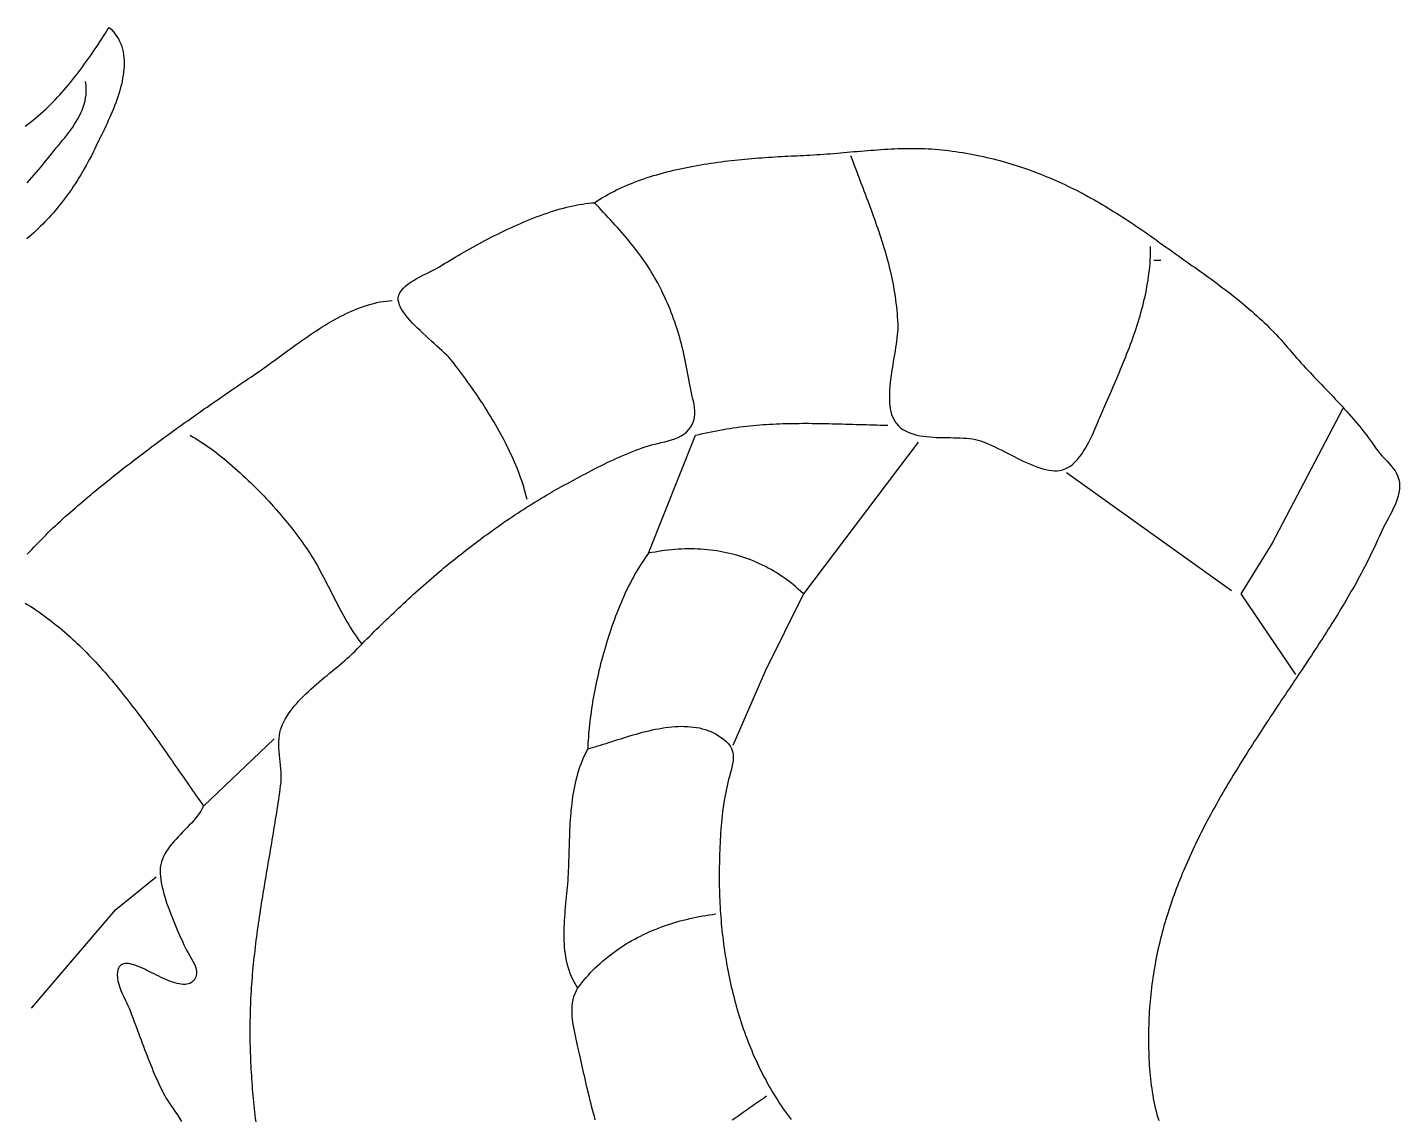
# Model space of a CAD drawing. Header units: millimetres. Extents: x 38 to 1443, y 33 to 1224.
# Drawn here: x 569.3 to 976.4, y 391.2 to 715.2 of the extents above; entities that cross this region are included whole.
import ezdxf

# ---------------------------------------------------------------- set-up
doc = ezdxf.new("R2010")
doc.units = ezdxf.units.MM
doc.layers.add('0_0_0', color=3, linetype='Continuous')

msp = doc.modelspace()

# ---------------------------------------------------------------- linework, layer by layer
at = {"layer": '0_0_0'}
for points in [[(568.58, 685.89), (569.39, 686.49), (570.19, 687.1), (570.97, 687.72), (571.74, 688.36), (572.5, 689), (573.25, 689.65), (573.99, 690.31), (574.71, 690.98), (575.43, 691.66), (576.13, 692.35), (576.83, 693.05), (577.51, 693.75), (578.19, 694.47), (578.85, 695.19), (579.51, 695.92), (580.16, 696.65), (580.8, 697.4), (581.43, 698.15), (582.06, 698.91), (582.68, 699.67), (583.29, 700.44), (583.89, 701.22), (584.49, 702), (585.09, 702.79), (585.68, 703.59), (586.26, 704.39), (586.84, 705.2), (587.41, 706.01), (587.98, 706.82), (588.55, 707.64), (589.11, 708.47), (589.67, 709.3), (590.23, 710.13), (590.78, 710.97), (591.33, 711.81), (591.88, 712.65), (592.43, 713.5), (592.98, 714.35), (593.52, 715.2), (594.19, 714.58), (594.79, 713.92), (595.33, 713.25), (595.82, 712.55), (596.25, 711.83), (596.63, 711.09), (596.96, 710.33), (597.24, 709.55), (597.47, 708.75), (597.65, 707.94), (597.79, 707.12), (597.89, 706.28), (597.95, 705.42), (597.96, 704.56), (597.94, 703.68), (597.89, 702.8), (597.8, 701.91), (597.68, 701.01), (597.53, 700.11), (597.35, 699.2), (597.15, 698.29), (596.92, 697.38), (596.66, 696.47), (596.39, 695.55), (596.1, 694.64), (595.79, 693.73), (595.46, 692.83), (595.12, 691.93), (594.77, 691.04), (594.41, 690.15), (594.04, 689.27), (593.66, 688.41), (593.28, 687.55), (592.89, 686.71), (592.51, 685.88), (592.12, 685.06), (591.73, 684.26), (591.35, 683.48), (590.98, 682.71), (590.61, 681.97), (590.26, 681.24), (589.91, 680.54), (589.58, 679.86), (589.26, 679.2), (588.76, 678.17), (588.25, 677.16), (587.73, 676.16), (587.21, 675.19), (586.69, 674.23), (586.16, 673.28), (585.63, 672.36), (585.09, 671.45), (584.54, 670.55), (583.99, 669.68), (583.44, 668.81), (582.88, 667.97), (582.31, 667.13), (581.74, 666.32), (581.16, 665.51), (580.58, 664.72), (579.99, 663.94), (579.4, 663.18), (578.8, 662.43), (578.2, 661.69), (577.59, 660.97), (576.97, 660.25), (576.35, 659.55), (575.72, 658.86), (575.09, 658.18), (574.45, 657.51), (573.81, 656.85), (573.16, 656.2), (572.5, 655.56), (571.84, 654.93), (571.17, 654.31), (570.5, 653.69), (569.82, 653.09), (569.13, 652.49)], [(569.18, 669.15), (569.87, 669.9), (570.56, 670.67), (571.25, 671.45), (571.94, 672.24), (572.63, 673.04), (573.31, 673.85), (573.99, 674.67), (574.67, 675.5), (575.35, 676.35), (576.03, 677.2), (576.63, 677.95), (577.23, 678.69), (577.85, 679.44), (578.47, 680.2), (579.1, 680.96), (579.72, 681.72), (580.34, 682.49), (580.95, 683.27), (581.55, 684.05), (582.14, 684.85), (582.7, 685.65), (583.25, 686.46), (583.76, 687.28), (584.25, 688.12), (584.71, 688.96), (585.13, 689.82), (585.5, 690.69), (585.84, 691.57), (586.13, 692.47), (586.36, 693.38), (586.55, 694.31), (586.67, 695.25), (586.74, 696.21), (586.74, 697.19), (586.67, 698.19), (586.52, 699.2)], [(637.11, 390.56), (636.99, 391.54), (636.87, 392.52), (636.76, 393.5), (636.65, 394.48), (636.55, 395.46), (636.45, 396.44), (636.36, 397.41), (636.27, 398.39), (636.18, 399.37), (636.1, 400.34), (636.02, 401.31), (635.95, 402.29), (635.88, 403.26), (635.81, 404.23), (635.75, 405.2), (635.7, 406.17), (635.65, 407.14), (635.6, 408.11), (635.56, 409.07), (635.52, 410.04), (635.49, 411), (635.46, 411.96), (635.43, 412.92), (635.41, 413.88), (635.4, 414.84), (635.39, 415.79), (635.38, 416.75), (635.38, 417.7), (635.38, 418.65), (635.39, 419.6), (635.4, 420.55), (635.42, 421.5), (635.44, 422.44), (635.46, 423.38), (635.49, 424.33), (635.52, 425.26), (635.56, 426.2), (635.61, 427.22), (635.66, 428.24), (635.72, 429.26), (635.79, 430.28), (635.86, 431.3), (635.93, 432.31), (636.01, 433.33), (636.1, 434.34), (636.19, 435.35), (636.28, 436.36), (636.38, 437.37), (636.48, 438.38), (636.59, 439.38), (636.7, 440.39), (636.82, 441.39), (636.94, 442.4), (637.06, 443.4), (637.19, 444.4), (637.32, 445.4), (637.45, 446.4), (637.58, 447.4), (637.72, 448.4), (637.87, 449.39), (638.01, 450.39), (638.16, 451.39), (638.31, 452.38), (638.46, 453.38), (638.61, 454.37), (638.77, 455.37), (638.93, 456.36), (639.08, 457.35), (639.25, 458.35), (639.41, 459.34), (639.57, 460.33), (639.74, 461.32), (639.9, 462.32), (640.07, 463.31), (640.24, 464.3), (640.41, 465.29), (640.57, 466.28), (640.74, 467.27), (640.91, 468.27), (641.08, 469.26), (641.25, 470.25), (641.42, 471.24), (641.59, 472.24), (641.76, 473.23), (641.93, 474.22), (642.09, 475.22), (642.26, 476.21), (642.42, 477.21), (642.59, 478.2), (642.75, 479.2), (642.91, 480.19), (643.07, 481.19), (643.23, 482.19), (643.38, 483.19), (643.54, 484.19), (643.69, 485.19), (643.84, 486.19), (643.98, 487.19), (644.13, 488.19), (644.27, 489.2), (644.41, 490.2), (644.52, 491.22), (644.57, 492.24), (644.57, 493.26), (644.53, 494.28), (644.47, 495.3), (644.38, 496.32), (644.27, 497.33), (644.17, 498.34), (644.06, 499.35), (643.97, 500.35), (643.91, 501.34), (643.87, 502.32), (643.87, 503.29), (643.92, 504.25), (644.03, 505.2), (644.18, 506.01), (644.39, 506.82), (644.65, 507.62), (644.97, 508.41), (645.33, 509.2), (645.75, 509.99), (646.21, 510.76), (646.71, 511.54), (647.25, 512.3), (647.82, 513.06), (648.43, 513.82), (649.07, 514.56), (649.74, 515.3), (650.44, 516.04), (651.15, 516.76), (651.89, 517.48), (652.64, 518.2), (653.41, 518.9), (654.19, 519.6), (654.98, 520.29), (655.77, 520.97), (656.57, 521.65), (657.36, 522.32), (658.16, 522.97), (658.95, 523.63), (659.73, 524.27), (660.5, 524.9), (661.25, 525.53), (661.99, 526.14), (662.72, 526.75), (663.41, 527.35), (664.09, 527.94), (664.74, 528.52), (665.35, 529.09), (665.94, 529.65), (666.48, 530.2), (667.19, 530.93), (667.89, 531.65), (668.6, 532.38), (669.31, 533.1), (670.02, 533.81), (670.73, 534.53), (671.44, 535.24), (672.16, 535.96), (672.88, 536.67), (673.6, 537.37), (674.32, 538.08), (675.04, 538.78), (675.76, 539.48), (676.49, 540.18), (677.22, 540.88), (677.95, 541.57), (678.68, 542.27), (679.41, 542.96), (680.15, 543.64), (680.88, 544.33), (681.62, 545.01), (682.36, 545.69), (683.11, 546.37), (683.85, 547.05), (684.6, 547.72), (685.35, 548.39), (686.1, 549.06), (686.86, 549.72), (687.61, 550.38), (688.37, 551.04), (689.13, 551.7), (689.89, 552.36), (690.66, 553.01), (691.42, 553.66), (692.19, 554.3), (692.97, 554.94), (693.74, 555.58), (694.52, 556.22), (695.3, 556.86), (696.08, 557.49), (696.86, 558.12), (697.65, 558.74), (698.43, 559.36), (699.22, 559.98), (700.02, 560.6), (700.81, 561.21), (701.61, 561.82), (702.41, 562.43), (703.22, 563.03), (704.02, 563.63), (704.83, 564.23), (705.64, 564.82), (706.46, 565.41), (707.27, 566), (708.09, 566.58), (708.92, 567.16), (709.74, 567.74), (710.57, 568.31), (711.4, 568.88), (712.23, 569.44), (713.07, 570), (713.91, 570.56), (714.75, 571.12), (715.59, 571.67), (716.44, 572.22), (717.29, 572.76), (718.15, 573.3), (719, 573.83), (719.86, 574.37), (720.73, 574.89), (721.59, 575.42), (722.46, 575.94), (723.33, 576.45), (724.21, 576.97), (725.09, 577.48), (725.97, 577.98), (726.85, 578.48), (727.74, 578.98), (728.63, 579.47), (729.52, 579.95), (730.39, 580.43), (731.27, 580.9), (732.15, 581.38), (733.04, 581.86), (733.94, 582.33), (734.84, 582.81), (735.75, 583.29), (736.66, 583.77), (737.57, 584.24), (738.49, 584.71), (739.42, 585.17), (740.35, 585.63), (741.28, 586.09), (742.21, 586.53), (743.15, 586.97), (744.09, 587.41), (745.03, 587.83), (745.97, 588.24), (746.91, 588.64), (747.86, 589.03), (748.8, 589.41), (749.75, 589.77), (750.69, 590.12), (751.64, 590.45), (752.58, 590.77), (753.52, 591.07), (754.42, 591.33), (755.37, 591.57), (756.35, 591.8), (757.35, 592.04), (758.37, 592.28), (759.38, 592.55), (760.39, 592.85), (761.36, 593.19), (762.31, 593.59), (763.2, 594.04), (764.04, 594.57), (764.81, 595.18), (765.5, 595.89), (766.09, 596.7), (766.6, 597.63), (766.95, 598.58), (767.17, 599.53), (767.28, 600.49), (767.29, 601.45), (767.21, 602.42), (767.07, 603.39), (766.88, 604.36), (766.65, 605.34), (766.42, 606.31), (766.18, 607.27), (765.96, 608.24), (765.78, 609.2), (765.61, 610.27), (765.42, 611.33), (765.24, 612.38), (765.05, 613.41), (764.86, 614.43), (764.66, 615.44), (764.45, 616.43), (764.24, 617.42), (764.02, 618.4), (763.8, 619.37), (763.56, 620.33), (763.32, 621.29), (763.07, 622.24), (762.81, 623.18), (762.54, 624.12), (762.26, 625.06), (761.96, 625.99), (761.66, 626.92), (761.34, 627.85), (761.01, 628.78), (760.67, 629.71), (760.31, 630.64), (759.94, 631.58), (759.55, 632.51), (759.15, 633.45), (758.73, 634.39), (758.29, 635.34), (757.84, 636.3), (757.37, 637.26), (756.88, 638.23), (756.37, 639.2), (755.84, 640.19), (755.37, 641.04), (754.88, 641.88), (754.37, 642.73), (753.84, 643.57), (753.3, 644.42), (752.73, 645.25), (752.15, 646.09), (751.56, 646.93), (750.96, 647.76), (750.34, 648.58), (749.71, 649.4), (749.07, 650.22), (748.42, 651.04), (747.76, 651.85), (747.1, 652.65), (746.42, 653.45), (745.75, 654.24), (745.06, 655.03), (744.38, 655.81), (743.69, 656.58), (743, 657.35), (742.31, 658.11), (741.61, 658.86), (740.92, 659.61), (740.24, 660.34), (739.55, 661.07), (738.87, 661.79), (738.19, 662.5), (737.52, 663.2), (738.3, 663.72), (739.09, 664.22), (739.89, 664.72), (740.71, 665.19), (741.53, 665.66), (742.37, 666.11), (743.22, 666.55), (744.07, 666.98), (744.94, 667.4), (745.82, 667.8), (746.7, 668.2), (747.6, 668.58), (748.51, 668.95), (749.42, 669.31), (750.34, 669.65), (751.27, 669.99), (752.21, 670.32), (753.15, 670.64), (754.1, 670.94), (755.06, 671.24), (756.02, 671.52), (756.99, 671.8), (757.97, 672.07), (758.95, 672.33), (759.93, 672.57), (760.92, 672.81), (761.91, 673.05), (762.91, 673.27), (763.91, 673.48), (764.92, 673.69), (765.92, 673.89), (766.93, 674.08), (767.95, 674.26), (768.96, 674.44), (769.97, 674.61), (770.99, 674.77), (772.01, 674.92), (773.03, 675.07), (774.04, 675.21), (775.06, 675.35), (776.08, 675.48), (777.1, 675.6), (778.11, 675.72), (779.13, 675.83), (780.14, 675.94), (781.15, 676.04), (782.16, 676.14), (783.17, 676.23), (784.17, 676.32), (785.17, 676.4), (786.16, 676.48), (787.15, 676.55), (788.14, 676.62), (789.12, 676.69), (790.1, 676.75), (791.07, 676.81), (792.04, 676.87), (793, 676.93), (793.95, 676.98), (794.9, 677.03), (795.84, 677.07), (796.77, 677.12), (797.7, 677.16), (798.62, 677.2), (799.52, 677.24), (800.52, 677.29), (801.51, 677.34), (802.5, 677.39), (803.5, 677.46), (804.49, 677.52), (805.49, 677.6), (806.48, 677.67), (807.48, 677.75), (808.48, 677.83), (809.48, 677.91), (810.48, 678), (811.48, 678.09), (812.49, 678.17), (813.49, 678.26), (814.49, 678.35), (815.49, 678.44), (816.5, 678.52), (817.5, 678.6), (818.51, 678.69), (819.51, 678.76), (820.51, 678.84), (821.52, 678.91), (822.52, 678.98), (823.53, 679.04), (824.53, 679.1), (825.54, 679.15), (826.54, 679.2), (827.54, 679.24), (828.55, 679.27), (829.55, 679.29), (830.55, 679.31), (831.55, 679.32), (832.56, 679.31), (833.56, 679.3), (834.56, 679.28), (835.56, 679.25), (836.55, 679.2), (837.55, 679.15), (838.55, 679.08), (839.54, 679), (840.54, 678.91), (841.53, 678.8), (842.52, 678.68), (843.6, 678.54), (844.66, 678.39), (845.72, 678.23), (846.77, 678.06), (847.81, 677.88), (848.84, 677.7), (849.87, 677.5), (850.89, 677.3), (851.9, 677.09), (852.91, 676.88), (853.91, 676.65), (854.9, 676.42), (855.88, 676.18), (856.86, 675.93), (857.83, 675.68), (858.8, 675.41), (859.76, 675.14), (860.71, 674.86), (861.66, 674.57), (862.6, 674.28), (863.54, 673.98), (864.47, 673.67), (865.4, 673.35), (866.32, 673.03), (867.24, 672.7), (868.15, 672.36), (869.06, 672.01), (869.96, 671.66), (870.86, 671.3), (871.76, 670.93), (872.65, 670.56), (873.54, 670.18), (874.42, 669.79), (875.3, 669.39), (876.18, 668.99), (877.05, 668.58), (877.92, 668.16), (878.79, 667.74), (879.66, 667.31), (880.52, 666.88), (881.38, 666.43), (882.23, 665.99), (883.09, 665.53), (883.94, 665.07), (884.79, 664.6), (885.64, 664.12), (886.49, 663.64), (887.33, 663.16), (888.18, 662.66), (889.02, 662.16), (889.86, 661.66), (890.7, 661.14), (891.54, 660.62), (892.38, 660.1), (893.22, 659.57), (894.06, 659.03), (894.9, 658.49), (895.74, 657.94), (896.58, 657.39), (897.41, 656.83), (898.25, 656.26), (899.09, 655.69), (899.93, 655.12), (900.77, 654.53), (901.62, 653.95), (902.46, 653.35), (903.3, 652.75), (904.15, 652.15), (904.99, 651.54), (905.81, 650.95), (906.63, 650.36), (907.45, 649.78), (908.28, 649.19), (909.1, 648.61), (909.93, 648.02), (910.75, 647.44), (911.58, 646.86), (912.41, 646.27), (913.23, 645.69), (914.06, 645.11), (914.89, 644.52), (915.71, 643.94), (916.54, 643.35), (917.36, 642.76), (918.19, 642.17), (919.01, 641.58), (919.83, 640.98), (920.65, 640.39), (921.46, 639.79), (922.27, 639.19), (923.08, 638.58), (923.89, 637.98), (924.7, 637.36), (925.5, 636.75), (926.3, 636.13), (927.09, 635.51), (927.88, 634.88), (928.67, 634.25), (929.45, 633.61), (930.22, 632.97), (930.99, 632.32), (931.76, 631.67), (932.52, 631.01), (933.28, 630.35), (934.03, 629.68), (934.77, 629), (935.51, 628.32), (936.24, 627.63), (936.96, 626.93), (937.68, 626.22), (938.39, 625.51), (939.09, 624.79), (939.79, 624.06), (940.47, 623.32), (941.15, 622.58), (941.82, 621.83), (942.49, 621.06), (943.14, 620.29), (943.8, 619.51), (944.46, 618.74), (945.12, 617.98), (945.79, 617.22), (946.46, 616.47), (947.13, 615.73), (947.8, 614.99), (948.48, 614.26), (949.16, 613.53), (949.83, 612.81), (950.51, 612.09), (951.19, 611.38), (951.88, 610.66), (952.56, 609.95), (953.24, 609.24), (953.92, 608.53), (954.6, 607.82), (955.28, 607.11), (955.96, 606.4), (956.64, 605.69), (957.31, 604.97), (957.98, 604.25), (958.66, 603.53), (959.33, 602.81), (959.99, 602.08), (960.66, 601.34), (961.32, 600.6), (961.97, 599.85), (962.62, 599.1), (963.27, 598.34), (963.92, 597.57), (964.56, 596.8), (965.19, 596.01), (965.82, 595.21), (966.45, 594.41), (967.07, 593.59), (967.68, 592.76), (968.29, 591.92), (968.89, 591.07), (969.48, 590.2), (970.02, 589.46), (970.62, 588.74), (971.25, 588.02), (971.92, 587.31), (972.59, 586.6), (973.25, 585.88), (973.89, 585.15), (974.49, 584.4), (975.03, 583.62), (975.5, 582.82), (975.89, 581.98), (976.17, 581.09), (976.33, 580.16), (976.38, 579.18), (976.33, 578.21), (976.19, 577.23), (975.98, 576.26), (975.69, 575.3), (975.35, 574.34), (974.95, 573.38), (974.52, 572.44), (974.06, 571.5), (973.58, 570.57), (973.08, 569.64), (972.59, 568.73), (972.11, 567.83), (971.65, 566.94), (971.21, 566.06), (970.82, 565.2), (970.4, 564.26), (969.98, 563.32), (969.56, 562.38), (969.13, 561.45), (968.69, 560.53), (968.25, 559.61), (967.8, 558.69), (967.35, 557.77), (966.9, 556.86), (966.43, 555.95), (965.97, 555.05), (965.5, 554.15), (965.02, 553.25), (964.54, 552.36), (964.05, 551.47), (963.56, 550.58), (963.07, 549.69), (962.57, 548.81), (962.07, 547.93), (961.57, 547.05), (961.06, 546.17), (960.54, 545.3), (960.03, 544.42), (959.5, 543.55), (958.98, 542.68), (958.45, 541.82), (957.92, 540.95), (957.39, 540.09), (956.85, 539.22), (956.31, 538.36), (955.77, 537.5), (955.23, 536.64), (954.68, 535.78), (954.13, 534.92), (953.58, 534.06), (953.02, 533.2), (952.46, 532.35), (951.91, 531.49), (951.34, 530.63), (950.78, 529.77), (950.22, 528.92), (949.65, 528.06), (949.08, 527.2), (948.54, 526.38), (947.99, 525.55), (947.44, 524.73), (946.89, 523.9), (946.34, 523.08), (945.79, 522.26), (945.25, 521.43), (944.7, 520.61), (944.15, 519.79), (943.6, 518.97), (943.05, 518.15), (942.5, 517.32), (941.95, 516.5), (941.4, 515.68), (940.86, 514.86), (940.31, 514.04), (939.76, 513.22), (939.22, 512.39), (938.67, 511.57), (938.13, 510.75), (937.58, 509.93), (937.04, 509.1), (936.5, 508.28), (935.96, 507.46), (935.42, 506.63), (934.88, 505.81), (934.35, 504.98), (933.81, 504.16), (933.28, 503.33), (932.75, 502.51), (932.22, 501.68), (931.69, 500.85), (931.17, 500.02), (930.64, 499.19), (930.12, 498.36), (929.6, 497.53), (929.09, 496.7), (928.57, 495.87), (928.06, 495.04), (927.55, 494.2), (927.04, 493.37), (926.54, 492.53), (926.04, 491.7), (925.54, 490.86), (925.04, 490.02), (924.55, 489.18), (924.06, 488.34), (923.57, 487.49), (923.09, 486.65), (922.61, 485.8), (922.13, 484.96), (921.66, 484.11), (921.19, 483.26), (920.72, 482.41), (920.26, 481.56), (919.8, 480.7), (919.34, 479.85), (918.89, 478.99), (918.45, 478.13), (918, 477.27), (917.56, 476.41), (917.13, 475.55), (916.7, 474.68), (916.28, 473.81), (915.85, 472.95), (915.44, 472.07), (915.03, 471.2), (914.62, 470.33), (914.22, 469.45), (913.82, 468.57), (913.43, 467.69), (913.04, 466.81), (912.66, 465.92), (912.28, 465.03), (911.91, 464.15), (911.54, 463.25), (911.18, 462.36), (910.83, 461.46), (910.48, 460.56), (910.14, 459.66), (909.8, 458.76), (909.47, 457.85), (909.14, 456.94), (908.82, 456.03), (908.51, 455.12), (908.2, 454.2), (907.9, 453.28), (907.6, 452.36), (907.32, 451.44), (907.03, 450.51), (906.76, 449.58), (906.49, 448.65), (906.23, 447.71), (905.98, 446.77), (905.73, 445.83), (905.49, 444.89), (905.25, 443.94), (905.03, 442.99), (904.81, 442.04), (904.6, 441.08), (904.39, 440.12), (904.2, 439.16), (904.01, 438.19), (903.83, 437.22), (903.65, 436.25), (903.49, 435.27), (903.33, 434.29), (903.18, 433.31), (903.04, 432.32), (902.9, 431.33), (902.78, 430.34), (902.66, 429.34), (902.55, 428.34), (902.45, 427.34), (902.36, 426.33), (902.28, 425.32), (902.2, 424.3), (902.14, 423.28), (902.08, 422.26), (902.03, 421.23), (902, 420.2), (901.97, 419.2), (901.94, 418.19), (901.92, 417.19), (901.91, 416.19), (901.9, 415.19), (901.91, 414.19), (901.91, 413.19), (901.93, 412.19), (901.95, 411.2), (901.99, 410.2), (902.03, 409.21), (902.08, 408.22), (902.14, 407.23), (902.21, 406.25), (902.29, 405.26), (902.37, 404.28), (902.48, 403.3), (902.59, 402.33), (902.71, 401.35), (902.84, 400.38), (902.99, 399.41), (903.15, 398.45), (903.32, 397.49), (903.51, 396.53), (903.71, 395.58), (903.92, 394.63), (904.14, 393.69), (904.39, 392.75), (904.64, 391.81), (904.91, 390.88)], [(813.52, 677.2), (813.88, 676.23), (814.23, 675.27), (814.59, 674.31), (814.95, 673.35), (815.31, 672.39), (815.67, 671.44), (816.03, 670.5), (816.39, 669.55), (816.75, 668.61), (817.1, 667.67), (817.46, 666.73), (817.82, 665.79), (818.17, 664.86), (818.53, 663.93), (818.88, 662.99), (819.22, 662.06), (819.57, 661.13), (819.91, 660.2), (820.25, 659.27), (820.58, 658.34), (820.91, 657.41), (821.24, 656.48), (821.56, 655.55), (821.88, 654.62), (822.19, 653.68), (822.5, 652.75), (822.8, 651.81), (823.09, 650.87), (823.38, 649.93), (823.66, 648.99), (823.93, 648.05), (824.2, 647.1), (824.46, 646.15), (824.71, 645.19), (824.95, 644.23), (825.18, 643.27), (825.41, 642.31), (825.62, 641.34), (825.83, 640.36), (826.02, 639.39), (826.21, 638.4), (826.38, 637.41), (826.54, 636.42), (826.7, 635.42), (826.84, 634.42), (826.97, 633.41), (827.09, 632.39), (827.19, 631.36), (827.29, 630.33), (827.36, 629.3), (827.43, 628.25), (827.48, 627.2), (827.5, 626.46), (827.48, 625.67), (827.43, 624.84), (827.36, 623.98), (827.26, 623.08), (827.14, 622.16), (827, 621.2), (826.85, 620.22), (826.69, 619.22), (826.52, 618.21), (826.35, 617.17), (826.17, 616.13), (826, 615.08), (825.83, 614.02), (825.66, 612.96), (825.51, 611.9), (825.38, 610.85), (825.26, 609.8), (825.16, 608.76), (825.08, 607.74), (825.03, 606.73), (825.01, 605.74), (825.02, 604.78), (825.07, 603.84), (825.16, 602.93), (825.29, 602.06), (825.46, 601.22), (825.69, 600.42), (825.96, 599.66), (826.29, 598.94), (826.68, 598.27), (827.13, 597.66), (827.71, 597.02), (828.35, 596.44), (829.04, 595.94), (829.78, 595.5), (830.57, 595.12), (831.39, 594.79), (832.25, 594.51), (833.15, 594.28), (834.07, 594.08), (835.02, 593.93), (836, 593.81), (836.98, 593.71), (837.99, 593.64), (839, 593.59), (840.02, 593.56), (841.04, 593.54), (842.06, 593.52), (843.07, 593.5), (844.08, 593.49), (845.07, 593.47), (846.04, 593.43), (847, 593.39), (847.92, 593.32), (848.82, 593.23), (849.69, 593.11), (850.52, 592.96), (851.27, 592.78), (852.05, 592.55), (852.85, 592.27), (853.68, 591.95), (854.54, 591.59), (855.42, 591.2), (856.32, 590.77), (857.24, 590.33), (858.17, 589.86), (859.11, 589.38), (860.07, 588.89), (861.03, 588.4), (862, 587.9), (862.97, 587.42), (863.94, 586.94), (864.91, 586.47), (865.88, 586.03), (866.84, 585.61), (867.8, 585.21), (868.74, 584.85), (869.67, 584.53), (870.58, 584.26), (871.48, 584.03), (872.36, 583.85), (873.21, 583.73), (874.04, 583.68), (874.84, 583.69), (875.61, 583.77), (876.35, 583.93), (877.18, 584.22), (877.98, 584.61), (878.74, 585.09), (879.47, 585.65), (880.16, 586.29), (880.83, 587), (881.46, 587.77), (882.07, 588.59), (882.65, 589.45), (883.2, 590.35), (883.72, 591.27), (884.22, 592.21), (884.69, 593.17), (885.14, 594.12), (885.57, 595.07), (885.98, 596.01), (886.37, 596.92), (886.74, 597.81), (887.09, 598.66), (887.42, 599.46), (887.73, 600.2), (888.12, 601.1), (888.51, 602.01), (888.91, 602.91), (889.3, 603.81), (889.7, 604.72), (890.09, 605.62), (890.49, 606.53), (890.89, 607.44), (891.28, 608.35), (891.68, 609.26), (892.07, 610.17), (892.46, 611.08), (892.85, 612), (893.24, 612.91), (893.62, 613.83), (894, 614.75), (894.38, 615.66), (894.76, 616.59), (895.13, 617.51), (895.49, 618.43), (895.85, 619.36), (896.21, 620.29), (896.56, 621.22), (896.9, 622.15), (897.24, 623.08), (897.57, 624.02), (897.89, 624.95), (898.21, 625.89), (898.51, 626.83), (898.81, 627.78), (899.1, 628.72), (899.38, 629.67), (899.65, 630.62), (899.92, 631.58), (900.17, 632.53), (900.41, 633.49), (900.64, 634.45), (900.86, 635.41), (901.06, 636.38), (901.26, 637.35), (901.44, 638.32), (901.61, 639.29), (901.77, 640.27), (901.91, 641.25), (902.04, 642.23), (902.15, 643.21), (902.25, 644.2), (902.34, 645.19), (902.41, 646.19), (902.46, 647.19), (902.5, 648.19), (902.52, 649.19), (902.52, 650.2)], [(717.52, 575.2), (717.3, 576.12), (717.06, 577.03), (716.8, 577.95), (716.53, 578.87), (716.24, 579.79), (715.93, 580.72), (715.61, 581.64), (715.28, 582.57), (714.93, 583.49), (714.56, 584.42), (714.18, 585.35), (713.79, 586.27), (713.39, 587.2), (712.97, 588.12), (712.55, 589.04), (712.11, 589.96), (711.66, 590.88), (711.2, 591.8), (710.73, 592.71), (710.25, 593.62), (709.76, 594.53), (709.26, 595.44), (708.75, 596.34), (708.24, 597.24), (707.72, 598.13), (707.19, 599.02), (706.66, 599.91), (706.12, 600.79), (705.57, 601.66), (705.02, 602.53), (704.46, 603.39), (703.9, 604.25), (703.34, 605.1), (702.77, 605.95), (702.2, 606.79), (701.62, 607.62), (701.05, 608.44), (700.47, 609.26), (699.89, 610.06), (699.31, 610.86), (698.73, 611.65), (698.15, 612.43), (697.57, 613.21), (696.99, 613.97), (696.41, 614.72), (695.84, 615.47), (695.26, 616.2), (694.8, 616.76), (694.27, 617.34), (693.67, 617.96), (693.02, 618.61), (692.32, 619.28), (691.57, 619.97), (690.79, 620.68), (689.99, 621.41), (689.16, 622.16), (688.32, 622.92), (687.48, 623.69), (686.64, 624.46), (685.8, 625.25), (684.99, 626.03), (684.2, 626.82), (683.44, 627.61), (682.73, 628.39), (682.06, 629.17), (681.44, 629.93), (680.88, 630.69), (680.4, 631.43), (679.99, 632.16), (679.66, 632.87), (679.43, 633.56), (679.29, 634.22), (679.28, 635), (679.45, 635.75), (679.77, 636.47), (680.23, 637.17), (680.81, 637.84), (681.49, 638.48), (682.26, 639.1), (683.1, 639.69), (683.99, 640.25), (684.92, 640.79), (685.86, 641.3), (686.81, 641.79), (687.74, 642.25), (688.63, 642.69), (689.47, 643.1), (690.25, 643.49), (690.94, 643.86), (691.52, 644.2), (692.27, 644.66), (693.03, 645.13), (693.8, 645.6), (694.59, 646.08), (695.4, 646.57), (696.22, 647.05), (697.05, 647.54), (697.89, 648.03), (698.75, 648.53), (699.61, 649.02), (700.49, 649.52), (701.38, 650.02), (702.28, 650.51), (703.19, 651.01), (704.11, 651.5), (705.03, 651.99), (705.97, 652.48), (706.91, 652.96), (707.86, 653.45), (708.81, 653.92), (709.77, 654.39), (710.73, 654.86), (711.7, 655.32), (712.67, 655.77), (713.65, 656.22), (714.63, 656.66), (715.61, 657.08), (716.59, 657.5), (717.57, 657.91), (718.56, 658.31), (719.54, 658.7), (720.53, 659.08), (721.51, 659.44), (722.49, 659.79), (723.47, 660.13), (724.44, 660.46), (725.42, 660.77), (726.39, 661.06), (727.35, 661.34), (728.31, 661.6), (729.27, 661.85), (730.22, 662.08), (731.16, 662.29), (732.09, 662.48), (733.02, 662.65), (733.94, 662.8), (734.85, 662.93), (735.75, 663.04), (736.64, 663.13), (737.52, 663.2)], [(903.52, 646.2), (905.52, 646.2)], [(569.17, 558.91), (569.85, 559.64), (570.54, 560.36), (571.23, 561.08), (571.92, 561.79), (572.62, 562.51), (573.31, 563.22), (574.02, 563.92), (574.72, 564.62), (575.43, 565.32), (576.15, 566.01), (576.86, 566.7), (577.59, 567.39), (578.31, 568.07), (579.05, 568.74), (579.78, 569.41), (580.52, 570.07), (581.27, 570.73), (582.01, 571.38), (582.76, 572.03), (583.51, 572.69), (584.26, 573.33), (585.02, 573.98), (585.77, 574.63), (586.53, 575.27), (587.3, 575.91), (588.06, 576.55), (588.83, 577.19), (589.6, 577.83), (590.37, 578.47), (591.15, 579.1), (591.93, 579.73), (592.71, 580.36), (593.49, 580.99), (594.27, 581.62), (595.06, 582.24), (595.84, 582.87), (596.63, 583.49), (597.42, 584.11), (598.22, 584.73), (599.01, 585.35), (599.81, 585.96), (600.61, 586.58), (601.41, 587.19), (602.21, 587.8), (603.01, 588.41), (603.81, 589.02), (604.62, 589.62), (605.43, 590.23), (606.23, 590.83), (607.04, 591.43), (607.85, 592.03), (608.66, 592.63), (609.48, 593.23), (610.29, 593.83), (611.11, 594.42), (611.92, 595.01), (612.74, 595.6), (613.55, 596.19), (614.37, 596.78), (615.19, 597.37), (616.01, 597.95), (616.83, 598.54), (617.65, 599.12), (618.47, 599.7), (619.29, 600.28), (620.11, 600.86), (620.93, 601.44), (621.75, 602.01), (622.57, 602.59), (623.4, 603.16), (624.22, 603.73), (625.04, 604.3), (625.86, 604.87), (626.68, 605.44), (627.51, 606), (628.33, 606.57), (629.15, 607.13), (629.97, 607.69), (630.79, 608.25), (631.61, 608.81), (632.43, 609.37), (633.25, 609.92), (634.07, 610.48), (634.89, 611.03), (635.71, 611.58), (636.52, 612.14), (637.25, 612.63), (637.99, 613.14), (638.73, 613.66), (639.48, 614.19), (640.24, 614.74), (641.01, 615.29), (641.78, 615.85), (642.56, 616.42), (643.35, 617), (644.15, 617.58), (644.95, 618.17), (645.76, 618.76), (646.57, 619.36), (647.39, 619.95), (648.22, 620.55), (649.05, 621.15), (649.89, 621.74), (650.73, 622.34), (651.58, 622.93), (652.43, 623.51), (653.29, 624.1), (654.15, 624.67), (655.01, 625.24), (655.88, 625.8), (656.76, 626.35), (657.64, 626.89), (658.52, 627.42), (659.4, 627.94), (660.29, 628.44), (661.18, 628.93), (662.07, 629.4), (662.97, 629.86), (663.87, 630.3), (664.77, 630.73), (665.67, 631.13), (666.58, 631.52), (667.49, 631.88), (668.4, 632.22), (669.3, 632.54), (670.22, 632.83), (671.13, 633.1), (672.04, 633.35), (672.95, 633.56), (673.87, 633.75), (674.78, 633.91), (675.7, 634.04), (676.61, 634.14), (677.52, 634.2)], [(959.52, 602.2), (938.57, 562.2), (929.27, 547.19), (945.52, 523.2)], [(833.52, 592.2), (799.52, 547.2), (798.77, 547.91), (798, 548.59), (797.23, 549.26), (796.45, 549.91), (795.66, 550.53), (794.86, 551.14), (794.06, 551.72), (793.25, 552.29), (792.43, 552.83), (791.6, 553.36), (790.77, 553.87), (789.93, 554.35), (789.09, 554.82), (788.23, 555.27), (787.38, 555.7), (786.51, 556.11), (785.64, 556.5), (784.76, 556.87), (783.88, 557.22), (782.99, 557.56), (782.1, 557.87), (781.2, 558.17), (780.3, 558.45), (779.39, 558.71), (778.47, 558.95), (777.55, 559.17), (776.63, 559.38), (775.7, 559.57), (774.77, 559.74), (773.84, 559.89), (772.9, 560.03), (771.95, 560.15), (771.01, 560.25), (770.06, 560.33), (769.1, 560.4), (768.15, 560.44), (767.19, 560.48), (766.23, 560.49), (765.26, 560.49), (764.29, 560.47), (763.32, 560.44), (762.35, 560.39), (761.38, 560.32), (760.4, 560.23), (759.42, 560.13), (758.44, 560.02), (757.46, 559.89), (756.48, 559.74), (755.49, 559.57), (754.51, 559.4), (753.52, 559.2), (767.52, 594.2), (768.57, 594.46), (769.6, 594.7), (770.63, 594.93), (771.66, 595.16), (772.68, 595.37), (773.69, 595.56), (774.7, 595.75), (775.71, 595.93), (776.71, 596.1), (777.71, 596.26), (778.71, 596.41), (779.7, 596.55), (780.69, 596.68), (781.68, 596.8), (782.66, 596.91), (783.64, 597.02), (784.62, 597.11), (785.6, 597.2), (786.57, 597.28), (787.55, 597.36), (788.52, 597.42), (789.49, 597.48), (790.46, 597.54), (791.43, 597.58), (792.4, 597.62), (793.37, 597.66), (794.34, 597.69), (795.31, 597.71), (796.28, 597.73), (797.25, 597.74), (798.22, 597.75), (799.19, 597.76), (800.17, 597.76), (801.14, 597.76), (802.12, 597.75), (803.1, 597.74), (804.08, 597.73), (805.06, 597.71), (806.05, 597.69), (807.04, 597.67), (808.03, 597.65), (809.03, 597.62), (810.03, 597.6), (811.03, 597.57), (812.04, 597.54), (813.05, 597.51), (814.07, 597.48), (815.09, 597.45), (816.11, 597.42), (817.14, 597.39), (818.18, 597.36), (819.22, 597.33), (820.27, 597.3), (821.32, 597.27), (822.38, 597.25), (823.45, 597.22), (824.52, 597.2)], [(617.52, 594.2), (618.27, 593.78), (619.03, 593.33), (619.79, 592.86), (620.56, 592.38), (621.33, 591.87), (622.11, 591.34), (622.89, 590.8), (623.68, 590.24), (624.47, 589.66), (625.26, 589.06), (626.05, 588.45), (626.85, 587.82), (627.64, 587.18), (628.44, 586.52), (629.24, 585.85), (630.03, 585.17), (630.83, 584.47), (631.63, 583.77), (632.42, 583.05), (633.21, 582.32), (634, 581.59), (634.78, 580.84), (635.56, 580.09), (636.34, 579.33), (637.11, 578.56), (637.87, 577.78), (638.63, 577), (639.38, 576.22), (640.13, 575.43), (640.86, 574.63), (641.59, 573.83), (642.32, 573.03), (643.03, 572.23), (643.73, 571.43), (644.42, 570.63), (645.1, 569.82), (645.77, 569.02), (646.43, 568.22), (647.08, 567.42), (647.71, 566.62), (648.33, 565.83), (648.94, 565.04), (649.53, 564.25), (650.11, 563.47), (650.67, 562.69), (651.21, 561.93), (651.74, 561.16), (652.26, 560.41), (652.75, 559.66), (653.23, 558.93), (653.69, 558.2), (654.21, 557.36), (654.71, 556.5), (655.21, 555.64), (655.7, 554.77), (656.18, 553.9), (656.66, 553.02), (657.13, 552.13), (657.59, 551.24), (658.05, 550.35), (658.51, 549.45), (658.96, 548.56), (659.42, 547.66), (659.87, 546.76), (660.33, 545.86), (660.78, 544.97), (661.24, 544.07), (661.71, 543.18), (662.18, 542.29), (662.65, 541.41), (663.13, 540.53), (663.62, 539.66), (664.12, 538.8), (664.62, 537.94), (665.14, 537.09), (665.67, 536.25), (666.21, 535.41), (666.77, 534.59), (667.34, 533.78), (667.92, 532.99), (668.52, 532.2)], [(877.52, 583.2), (926.52, 548.2)], [(753.52, 559.2), (753.02, 558.51), (752.52, 557.8), (752.02, 557.08), (751.53, 556.33), (751.04, 555.57), (750.57, 554.79), (750.09, 554), (749.63, 553.19), (749.17, 552.36), (748.71, 551.52), (748.27, 550.67), (747.83, 549.8), (747.39, 548.92), (746.96, 548.03), (746.54, 547.12), (746.13, 546.21), (745.72, 545.28), (745.32, 544.35), (744.93, 543.4), (744.54, 542.44), (744.16, 541.48), (743.78, 540.51), (743.42, 539.53), (743.06, 538.54), (742.71, 537.55), (742.37, 536.55), (742.03, 535.55), (741.7, 534.54), (741.38, 533.53), (741.07, 532.51), (740.76, 531.49), (740.46, 530.47), (740.17, 529.44), (739.89, 528.41), (739.62, 527.39), (739.35, 526.36), (739.09, 525.33), (738.84, 524.3), (738.6, 523.28), (738.37, 522.25), (738.15, 521.23), (737.93, 520.21), (737.72, 519.19), (737.52, 518.18), (737.34, 517.17), (737.15, 516.17), (736.98, 515.17), (736.82, 514.17), (736.67, 513.19), (736.52, 512.21), (736.39, 511.24), (736.26, 510.27), (736.14, 509.32), (736.04, 508.37), (735.94, 507.44), (735.85, 506.51), (735.77, 505.6), (735.7, 504.69), (735.64, 503.8), (735.59, 502.92), (735.55, 502.05), (735.52, 501.2), (736.24, 501.39), (736.98, 501.6), (737.73, 501.81), (738.51, 502.05), (739.3, 502.29), (740.11, 502.55), (740.94, 502.81), (741.78, 503.08), (742.64, 503.35), (743.51, 503.63), (744.4, 503.92), (745.29, 504.2), (746.2, 504.48), (747.11, 504.76), (748.04, 505.04), (748.97, 505.32), (749.91, 505.58), (750.85, 505.84), (751.8, 506.09), (752.76, 506.33), (753.71, 506.56), (754.67, 506.78), (755.63, 506.98), (756.59, 507.16), (757.55, 507.32), (758.51, 507.47), (759.46, 507.6), (760.42, 507.7), (761.36, 507.78), (762.3, 507.83), (763.24, 507.86), (764.16, 507.85), (765.08, 507.82), (765.99, 507.76), (766.89, 507.66), (767.78, 507.53), (768.65, 507.37), (769.51, 507.16), (770.36, 506.92), (771.19, 506.64), (772.01, 506.32), (772.81, 505.95), (773.59, 505.54), (774.35, 505.08), (775.09, 504.58), (775.81, 504.03), (776.51, 503.42), (777.19, 502.77), (777.78, 502.04), (778.21, 501.25), (778.49, 500.4), (778.64, 499.52), (778.68, 498.6), (778.63, 497.66), (778.5, 496.7), (778.31, 495.74), (778.08, 494.78), (777.82, 493.84), (777.56, 492.93), (777.31, 492.04), (777.09, 491.2), (776.86, 490.25), (776.65, 489.3), (776.45, 488.33), (776.26, 487.35), (776.08, 486.37), (775.92, 485.38), (775.77, 484.38), (775.63, 483.38), (775.5, 482.37), (775.39, 481.36), (775.28, 480.34), (775.18, 479.33), (775.09, 478.31), (775.01, 477.29), (774.94, 476.26), (774.87, 475.24), (774.81, 474.22), (774.76, 473.2), (774.72, 472.19), (774.68, 471.17), (774.65, 470.17), (774.62, 469.16), (774.59, 468.16), (774.57, 467.17), (774.56, 466.18), (774.54, 465.2), (774.53, 464.22), (774.53, 463.24), (774.53, 462.26), (774.54, 461.27), (774.56, 460.29), (774.58, 459.3), (774.61, 458.31), (774.64, 457.32), (774.68, 456.33), (774.73, 455.34), (774.78, 454.35), (774.84, 453.36), (774.91, 452.37), (774.98, 451.37), (775.06, 450.38), (775.15, 449.38), (775.24, 448.39), (775.34, 447.4), (775.45, 446.4), (775.56, 445.41), (775.68, 444.42), (775.81, 443.42), (775.94, 442.43), (776.08, 441.44), (776.23, 440.45), (776.38, 439.46), (776.55, 438.47), (776.72, 437.48), (776.89, 436.5), (777.08, 435.51), (777.27, 434.53), (777.47, 433.55), (777.67, 432.56), (777.89, 431.59), (778.11, 430.61), (778.34, 429.64), (778.57, 428.66), (778.82, 427.69), (779.07, 426.72), (779.33, 425.76), (779.59, 424.8), (779.87, 423.84), (780.15, 422.88), (780.44, 421.92), (780.74, 420.97), (781.04, 420.02), (781.36, 419.08), (781.68, 418.14), (782.01, 417.2), (782.35, 416.26), (782.69, 415.33), (783.05, 414.41), (783.41, 413.48), (783.78, 412.56), (784.16, 411.65), (784.55, 410.74), (784.94, 409.83), (785.35, 408.93), (785.76, 408.03), (786.18, 407.14), (786.61, 406.25), (787.05, 405.36), (787.5, 404.49), (787.95, 403.61), (788.42, 402.74), (788.89, 401.88), (789.37, 401.02), (789.86, 400.17), (790.36, 399.33), (790.87, 398.49), (791.39, 397.65), (791.91, 396.82), (792.45, 396), (792.99, 395.18), (793.55, 394.37), (794.11, 393.57), (794.68, 392.77), (795.26, 391.98), (795.86, 391.2)], [(799.52, 547.2), (788.18, 524.2), (778.52, 502.2)], [(568.6, 544.41), (569.43, 543.91), (570.24, 543.39), (571.06, 542.87), (571.86, 542.33), (572.66, 541.78), (573.45, 541.23), (574.24, 540.66), (575.02, 540.09), (575.8, 539.5), (576.57, 538.91), (577.34, 538.31), (578.1, 537.69), (578.85, 537.07), (579.6, 536.44), (580.34, 535.81), (581.08, 535.16), (581.81, 534.51), (582.54, 533.85), (583.26, 533.18), (583.98, 532.5), (584.69, 531.82), (585.4, 531.13), (586.1, 530.43), (586.8, 529.73), (587.5, 529.02), (588.19, 528.3), (588.87, 527.58), (589.55, 526.85), (590.23, 526.12), (590.9, 525.38), (591.57, 524.64), (592.23, 523.89), (592.89, 523.13), (593.54, 522.38), (594.19, 521.61), (594.84, 520.85), (595.48, 520.07), (596.12, 519.3), (596.76, 518.52), (597.39, 517.74), (598.02, 516.95), (598.64, 516.16), (599.26, 515.37), (599.88, 514.58), (600.5, 513.78), (601.11, 512.98), (601.72, 512.18), (602.32, 511.37), (602.92, 510.57), (603.52, 509.76), (604.12, 508.95), (604.71, 508.14), (605.3, 507.33), (605.89, 506.52), (606.48, 505.71), (607.06, 504.89), (607.64, 504.08), (608.22, 503.27), (608.79, 502.45), (609.37, 501.64), (609.94, 500.83), (610.5, 500.01), (611.07, 499.2), (611.64, 498.39), (612.2, 497.58), (612.76, 496.78), (613.32, 495.97), (613.87, 495.17), (614.43, 494.36), (614.98, 493.56), (615.54, 492.77), (616.09, 491.97), (616.64, 491.18), (617.18, 490.39), (617.73, 489.6), (618.27, 488.82), (618.82, 488.04), (619.36, 487.26), (619.9, 486.49), (620.44, 485.72), (620.98, 484.96), (621.52, 484.2), (642.52, 504.2)], [(735.52, 501.2), (735.06, 500.31), (734.62, 499.41), (734.2, 498.5), (733.82, 497.58), (733.46, 496.65), (733.12, 495.72), (732.81, 494.78), (732.52, 493.84), (732.25, 492.89), (732, 491.93), (731.78, 490.97), (731.57, 490), (731.37, 489.03), (731.2, 488.05), (731.04, 487.07), (730.9, 486.09), (730.77, 485.1), (730.66, 484.11), (730.55, 483.12), (730.46, 482.12), (730.38, 481.12), (730.31, 480.12), (730.24, 479.12), (730.19, 478.11), (730.14, 477.11), (730.1, 476.1), (730.06, 475.1), (730.03, 474.09), (729.99, 473.08), (729.97, 472.08), (729.94, 471.07), (729.91, 470.07), (729.88, 469.07), (729.85, 468.07), (729.82, 467.07), (729.78, 466.08), (729.74, 465.08), (729.7, 464.09), (729.64, 463.11), (729.59, 462.12), (729.52, 461.15), (729.44, 460.17), (729.35, 459.2), (729.26, 458.22), (729.16, 457.23), (729.06, 456.24), (728.96, 455.25), (728.87, 454.25), (728.77, 453.25), (728.69, 452.25), (728.61, 451.25), (728.54, 450.25), (728.48, 449.25), (728.44, 448.25), (728.41, 447.25), (728.4, 446.25), (728.41, 445.25), (728.43, 444.26), (728.48, 443.27), (728.56, 442.29), (728.66, 441.31), (728.78, 440.34), (728.94, 439.37), (729.13, 438.41), (729.35, 437.46), (729.6, 436.52), (729.9, 435.58), (730.23, 434.66), (730.6, 433.74), (731.01, 432.84), (731.47, 431.95), (731.97, 431.07), (732.52, 430.2), (733.14, 431.01), (733.76, 431.79), (734.4, 432.57), (735.04, 433.32), (735.71, 434.06), (736.38, 434.79), (737.07, 435.49), (737.76, 436.19), (738.47, 436.86), (739.19, 437.52), (739.92, 438.17), (740.66, 438.8), (741.41, 439.41), (742.18, 440.01), (742.95, 440.6), (743.73, 441.17), (744.52, 441.72), (745.32, 442.26), (746.13, 442.79), (746.95, 443.3), (747.78, 443.8), (748.61, 444.28), (749.46, 444.75), (750.31, 445.2), (751.17, 445.64), (752.03, 446.07), (752.91, 446.48), (753.79, 446.87), (754.68, 447.26), (755.57, 447.63), (756.47, 447.99), (757.38, 448.33), (758.29, 448.66), (759.21, 448.98), (760.14, 449.28), (761.07, 449.57), (762, 449.85), (762.94, 450.11), (763.88, 450.36), (764.83, 450.6), (765.79, 450.83), (766.74, 451.04), (767.7, 451.25), (768.66, 451.43), (769.63, 451.61), (770.6, 451.78), (771.57, 451.93), (772.55, 452.07), (773.52, 452.2)], [(621.52, 484.2), (621.14, 483.45), (620.71, 482.71), (620.22, 481.99), (619.7, 481.27), (619.14, 480.57), (618.55, 479.87), (617.93, 479.18), (617.3, 478.5), (616.65, 477.82), (615.99, 477.14), (615.32, 476.45), (614.66, 475.77), (614.01, 475.09), (613.36, 474.4), (612.74, 473.7), (612.14, 472.99), (611.57, 472.28), (611.03, 471.55), (610.53, 470.81), (610.08, 470.05), (609.68, 469.28), (609.33, 468.49), (609.05, 467.68), (608.83, 466.84), (608.69, 465.99), (608.62, 465.11), (608.64, 464.2), (608.72, 463.32), (608.83, 462.41), (608.99, 461.48), (609.18, 460.52), (609.41, 459.55), (609.66, 458.56), (609.95, 457.56), (610.25, 456.55), (610.58, 455.53), (610.93, 454.51), (611.3, 453.49), (611.68, 452.47), (612.08, 451.45), (612.48, 450.45), (612.89, 449.45), (613.3, 448.46), (613.72, 447.5), (614.13, 446.55), (614.54, 445.62), (614.95, 444.72), (615.34, 443.85), (615.72, 443.01), (616.09, 442.2), (616.47, 441.47), (616.93, 440.67), (617.44, 439.82), (617.97, 438.93), (618.47, 438.02), (618.91, 437.09), (619.24, 436.17), (619.43, 435.26), (619.43, 434.37), (619.22, 433.53), (618.96, 432.99), (618.65, 432.53), (618.3, 432.15), (617.91, 431.84), (617.49, 431.6), (617.03, 431.43), (616.55, 431.32), (616.03, 431.27), (615.48, 431.27), (614.91, 431.32), (614.31, 431.42), (613.69, 431.56), (613.06, 431.73), (612.4, 431.95), (611.74, 432.19), (611.06, 432.46), (610.37, 432.75), (609.67, 433.06), (608.96, 433.39), (608.26, 433.73), (607.55, 434.08), (606.84, 434.42), (606.14, 434.77), (605.44, 435.12), (604.75, 435.45), (604.07, 435.78), (603.4, 436.08), (602.75, 436.37), (602.11, 436.63), (601.49, 436.87), (600.89, 437.07), (600.31, 437.24), (599.76, 437.37), (599.24, 437.45), (598.75, 437.49), (598.29, 437.48), (597.86, 437.41), (597.47, 437.28), (597.12, 437.09), (596.81, 436.83), (596.54, 436.5), (596.32, 436.1), (596.14, 435.62), (596.02, 435.05), (595.93, 434.13), (595.97, 433.2), (596.11, 432.26), (596.35, 431.33), (596.65, 430.4), (597.01, 429.47), (597.41, 428.55), (597.84, 427.64), (598.27, 426.75), (598.69, 425.88), (599.08, 425.03), (599.44, 424.2), (599.81, 423.26), (600.17, 422.32), (600.54, 421.38), (600.89, 420.44), (601.25, 419.5), (601.6, 418.56), (601.95, 417.62), (602.3, 416.68), (602.65, 415.74), (603, 414.81), (603.34, 413.87), (603.69, 412.93), (604.05, 412), (604.4, 411.07), (604.76, 410.13), (605.12, 409.2), (605.49, 408.28), (605.86, 407.35), (606.24, 406.42), (606.63, 405.5), (607.02, 404.58), (607.42, 403.66), (607.83, 402.74), (608.25, 401.83), (608.68, 400.92), (609.12, 400.01), (609.57, 399.1), (610.04, 398.2), (610.38, 397.6), (610.82, 396.91), (611.34, 396.15), (611.91, 395.32), (612.52, 394.45), (613.15, 393.53), (613.78, 392.59), (614.39, 391.63), (614.96, 390.66)], [(570.52, 424.2), (595.49, 453.49), (607.52, 463.2)], [(732.52, 430.2), (732.04, 429.38), (731.65, 428.53), (731.33, 427.65), (731.09, 426.74), (730.92, 425.82), (730.81, 424.87), (730.76, 423.91), (730.76, 422.94), (730.81, 421.96), (730.9, 420.97), (731.03, 419.97), (731.18, 418.98), (731.36, 417.99), (731.56, 417.01), (731.77, 416.04), (731.98, 415.07), (732.2, 414.13), (732.41, 413.2), (732.6, 412.38), (732.79, 411.53), (732.98, 410.67), (733.18, 409.79), (733.37, 408.9), (733.58, 408), (733.78, 407.07), (733.99, 406.14), (734.2, 405.19), (734.42, 404.24), (734.64, 403.27), (734.87, 402.29), (735.1, 401.31), (735.33, 400.31), (735.57, 399.31), (735.81, 398.31), (736.06, 397.29), (736.32, 396.28), (736.58, 395.25), (736.84, 394.23), (737.11, 393.2), (737.39, 392.18), (737.67, 391.15)], [(778.39, 391.07), (779.2, 391.65), (780.02, 392.23), (780.84, 392.81), (781.67, 393.39), (782.5, 393.98), (783.34, 394.57), (784.19, 395.16), (785.04, 395.76), (785.9, 396.36), (786.77, 396.97), (787.64, 397.58), (788.52, 398.2)]]:
    msp.add_lwpolyline(points, dxfattribs=at)

doc.saveas('drawing.dxf')
